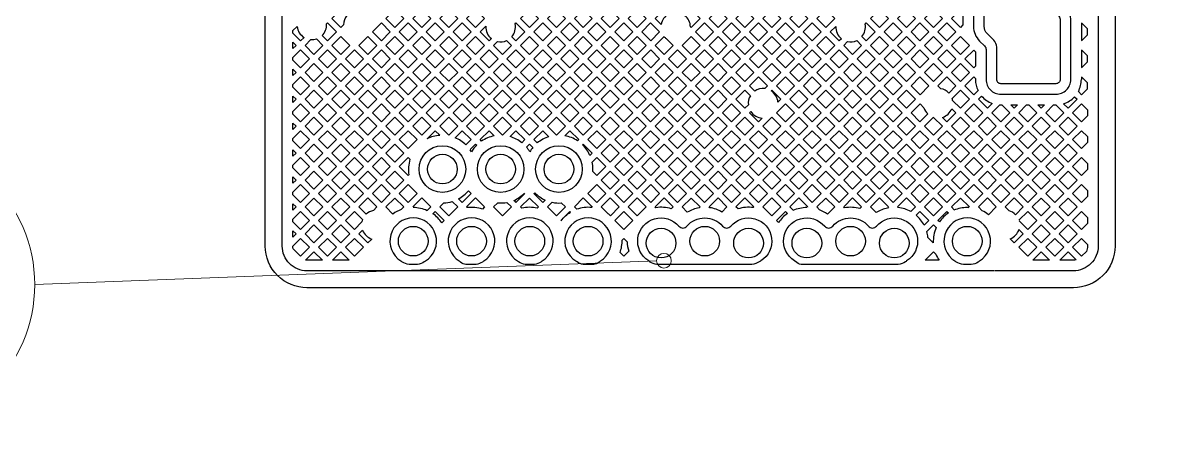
# Model space of a CAD drawing. Extents: x 1596 to 1844, y -134 to 41.
# Drawn here: x 1627.3 to 1640.91, y -86.15 to -81.24 of the extents above; entities that cross this region are included whole.
import ezdxf

# ---------------------------------------------------------------- set-up
doc = ezdxf.new("R2010")
doc.units = 0
doc.layers.add('gbr-dxf_layer0', color=7, linetype='Continuous')
doc.layers.add('gbr-outline-dxf_layer1', color=2, linetype='Continuous')
doc.layers.add('備註', color=1, linetype='Continuous', lineweight=5)

msp = doc.modelspace()

# ---------------------------------------------------------------- linework, layer by layer
at = {"layer": 'gbr-dxf_layer0'}
for p, q in [((1632.793, -81.352), (1632.862, -81.283)), ((1636.996, -81.352), (1637.062, -81.285)), ((1640.01, -81.247), (1640.01, -81.456)), ((1630.545, -81.552), (1630.545, -81.475)), ((1640.01, -81.571), (1640.01, -81.78)), ((1630.545, -81.875), (1630.545, -81.798)), ((1640.01, -81.894), (1640.01, -81.922)), ((1630.545, -82.199), (1630.545, -82.122)), ((1639.165, -82.227), (1639.245, -82.227)), ((1639.488, -82.227), (1639.569, -82.227)), ((1630.545, -82.522), (1630.545, -82.445)), ((1638.234, -82.376), (1638.127, -82.483)), ((1630.545, -82.845), (1630.545, -82.768)), ((1630.545, -83.169), (1630.545, -83.091)), ((1630.545, -83.492), (1630.545, -83.415)), ((1630.545, -83.815), (1630.545, -83.738)), ((1630.9, -84.093), (1630.699, -84.092)), ((1631.223, -84.093), (1631.022, -84.093)), ((1638.961, -84.22), (1631.689, -84.22)), ((1638.303, -84.093), (1638.134, -84.093)), ((1639.629, -84.093), (1639.428, -84.093))]:
    msp.add_line(p, q, dxfattribs=at)
at = {"layer": 'gbr-dxf_layer0', "linetype": 'Continuous'}
for points in [[(1638.716, -79.024), (1638.716, -81.284, 0.198126), (1638.789, -81.461), (1638.848, -81.519, -0.100298), (1638.862, -81.54, -0.097416), (1638.866, -81.564), (1638.866, -81.922, 0.414224), (1639.044, -82.1), (1639.705, -82.1, 0.414224), (1639.883, -81.922), (1639.883, -81.22, 0.198202), (1639.81, -81.044), (1639.751, -80.985, -0.199993), (1639.733, -80.94), (1639.733, -66.981, 0.197847), (1639.66, -66.806)], [(1639.605, -66.982), (1639.605, -80.969, 0.198199), (1639.641, -81.055), (1639.72, -81.134, -0.198541), (1639.756, -81.221), (1639.756, -81.922, -0.414246), (1639.705, -81.973), (1639.044, -81.973, -0.414246), (1638.994, -81.922), (1638.994, -81.536, 0.198567), (1638.958, -81.449), (1638.879, -81.371, -0.19819), (1638.843, -81.284), (1638.843, -79.024, 0.19893), (1638.334, -77.795), (1638.238, -77.699, -0.198839), (1637.884, -76.844), (1637.884, -68.506, 0.172537)], [(1631.685, -84.22), (1630.715, -84.22, -0.414221), (1630.418, -83.923), (1630.418, -78.573)], [(1640.212, -78.583), (1640.212, -83.923, -0.41422), (1639.915, -84.22), (1638.966, -84.22)], [(1630.597, -81.285, 0.231578), (1630.68, -81.417), (1630.638, -81.46), (1630.545, -81.367)], [(1632.862, -81.283, 0.243096), (1632.928, -81.432), (1632.901, -81.459), (1632.793, -81.352)], [(1637.062, -81.285, 0.242064), (1637.13, -81.433), (1637.104, -81.46), (1636.996, -81.352)], [(1636.026, -82.322), (1636.042, -82.306, 0.233901), (1636.178, -82.385)], [(1632.673, -82.765), (1632.739, -82.699), (1632.752, -82.711, 0.062203), (1632.69, -82.791)], [(1632.963, -82.599, 0.102493), (1632.81, -82.663), (1632.793, -82.645)], [(1633.35, -82.735), (1633.386, -82.699), (1633.426, -82.739, 0.038949), (1633.39, -82.791)], [(1633.62, -82.61, 0.098694), (1633.48, -82.685), (1633.44, -82.645)], [(1631.989, -83.457), (1631.99, -83.457, -0.107738), (1632.159, -83.494), (1632.2, -83.453), (1632.093, -83.345), (1631.985, -83.453)], [(1633.766, -83.618, -0.094742), (1633.88, -83.516), (1633.871, -83.507), (1633.763, -83.615)], [(1636.511, -83.453), (1636.55, -83.492, -0.104786), (1636.715, -83.457)], [(1638.451, -83.453), (1638.485, -83.488, -0.097904), (1638.64, -83.457, -0.01321), (1638.661, -83.458)], [(1638.155, -83.749), (1638.235, -83.669), (1638.267, -83.701, 0.115141), (1638.233, -83.883)], [(1638.233, -83.883), (1638.169, -83.818, 0.043726), (1638.155, -83.749)], [(1638.134, -84.093), (1638.235, -83.992), (1638.265, -84.022, 0.049545), (1638.303, -84.093)], [(1639.949, -84.089, -0.050136), (1639.915, -84.093), (1639.751, -84.093)], [(1632.137, -84.102, 0.072864), (1632.123, -84.114, -0.111869), (1632.042, -84.144), (1631.942, -84.144, -0.079204), (1631.855, -84.113, 0.067978), (1631.842, -84.102)], [(1632.837, -84.102, 0.081538), (1632.822, -84.116, -0.080575), (1632.744, -84.144), (1632.621, -84.144, -0.129602), (1632.559, -84.117, 0.088669), (1632.542, -84.102)], [(1633.538, -84.102, 0.078598), (1633.523, -84.115, -0.116278), (1633.445, -84.144), (1633.334, -84.144, -0.116459), (1633.256, -84.113, 0.068235), (1633.242, -84.102)], [(1634.238, -84.102, 0.086571), (1634.221, -84.117, -0.131301), (1634.158, -84.144), (1634.031, -84.144, -0.095151), (1633.957, -84.114, 0.074211), (1633.942, -84.102)], [(1638.788, -84.102, 0.083041), (1638.772, -84.116, -0.154665), (1638.688, -84.144), (1638.597, -84.144, -0.089883), (1638.504, -84.111, 0.056158), (1638.492, -84.102)]]:
    msp.add_lwpolyline(points, format="xyb", dxfattribs=at)
for points in [[(1631.015, -81.19), (1631.123, -81.082), (1631.194, -81.154, 0.171847), (1631.155, -81.266), (1631.123, -81.298)], [(1634.894, -81.19), (1635.002, -81.082), (1635.056, -81.136, 0.228204), (1634.965, -81.261)], [(1635.252, -81.156), (1635.325, -81.082), (1635.433, -81.19), (1635.325, -81.298), (1635.318, -81.29, 0.220752)], [(1630.896, -81.395, 0.222787), (1630.951, -81.254), (1630.961, -81.244), (1631.069, -81.352), (1630.961, -81.46)], [(1633.174, -81.41, 0.237476), (1633.213, -81.255), (1633.224, -81.244), (1633.332, -81.352), (1633.224, -81.459)], [(1637.376, -81.408, 0.231319), (1637.414, -81.257), (1637.427, -81.244), (1637.534, -81.352), (1637.427, -81.459)], [(1630.692, -81.513), (1630.762, -81.443, 0.095509), (1630.829, -81.435), (1630.907, -81.513), (1630.799, -81.621)], [(1632.955, -81.513), (1633.001, -81.467, 0.161343), (1633.112, -81.456), (1633.17, -81.513), (1633.062, -81.621)], [(1634.894, -81.513), (1635.002, -81.406, 0.049743), (1635.027, -81.431), (1635.11, -81.513), (1635.002, -81.621)], [(1637.157, -81.513), (1637.204, -81.467, 0.160712), (1637.314, -81.455), (1637.373, -81.513), (1637.265, -81.621)], [(1636.026, -81.998), (1636.134, -81.891), (1636.242, -81.998), (1636.209, -82.031, 0.179823), (1636.089, -82.061)], [(1638.289, -81.999), (1638.397, -81.891), (1638.504, -81.998), (1638.418, -82.085, 0.155341), (1638.323, -82.033)], [(1638.612, -81.998), (1638.72, -81.891), (1638.739, -81.91), (1638.739, -81.922, 0.113773), (1638.77, -82.056), (1638.72, -82.106)], [(1635.864, -82.16), (1635.972, -82.052), (1636.037, -82.117, 0.161722), (1636.013, -82.227), (1635.972, -82.268)], [(1638.459, -82.152), (1638.558, -82.052), (1638.666, -82.16), (1638.558, -82.268), (1638.465, -82.174, 0.032885)], [(1638.774, -82.16), (1638.813, -82.121, 0.129117), (1638.94, -82.209), (1638.882, -82.268)], [(1639.797, -82.213, 0.130036), (1639.929, -82.13), (1639.959, -82.16), (1639.852, -82.268)], [(1637.966, -82.322), (1638.074, -82.214), (1638.12, -82.261, 0.126236), (1638.167, -82.336), (1638.073, -82.429)], [(1638.344, -82.377, 0.225067), (1638.455, -82.273), (1638.504, -82.322), (1638.397, -82.429)], [(1638.935, -82.322), (1639.03, -82.227, 0.011946), (1639.044, -82.227), (1639.057, -82.227), (1639.151, -82.322), (1639.043, -82.429)], [(1632.493, -82.622), (1632.577, -82.537), (1632.685, -82.645), (1632.623, -82.707, 0.096606)], [(1633.153, -82.608), (1633.224, -82.537), (1633.332, -82.645), (1633.295, -82.682, 0.099172)], [(1633.81, -82.598), (1633.871, -82.537), (1633.978, -82.645), (1633.964, -82.659, 0.103074)], [(1634.024, -82.707), (1634.032, -82.699), (1634.14, -82.807), (1634.112, -82.835, 0.096069)], [(1631.823, -82.968), (1631.931, -82.86), (1631.951, -82.88, 0.117279), (1631.939, -83.068), (1631.931, -83.076)], [(1634.138, -82.916), (1634.194, -82.86), (1634.302, -82.968), (1634.194, -83.076), (1634.146, -83.028, 0.018009), (1634.147, -82.999, 0.051091)], [(1632.534, -83.356, 0.09494), (1632.653, -83.259), (1632.685, -83.291), (1632.578, -83.399)], [(1631.338, -83.453), (1631.446, -83.345), (1631.554, -83.453), (1631.512, -83.495, 0.139846), (1631.425, -83.541)], [(1631.662, -83.453), (1631.769, -83.346), (1631.877, -83.453), (1631.847, -83.483, 0.070714), (1631.746, -83.538)], [(1632.308, -83.453), (1632.356, -83.405, 0.064104), (1632.458, -83.388), (1632.524, -83.453), (1632.416, -83.561)], [(1632.631, -83.453), (1632.739, -83.345), (1632.847, -83.453), (1632.821, -83.479, 0.113959), (1632.639, -83.461)], [(1632.955, -83.453), (1633.004, -83.404, 0.069022), (1633.116, -83.398), (1633.17, -83.453), (1633.062, -83.561)], [(1633.278, -83.453), (1633.386, -83.346), (1633.493, -83.453), (1633.479, -83.467, 0.115674), (1633.294, -83.469)], [(1633.44, -83.292), (1633.449, -83.283, 0.096072), (1633.576, -83.371), (1633.547, -83.399)], [(1633.601, -83.453), (1633.657, -83.397, 0.068631), (1633.768, -83.405), (1633.817, -83.453), (1633.709, -83.561)], [(1633.925, -83.453), (1634.032, -83.345), (1634.14, -83.453), (1634.134, -83.46, 0.113387), (1633.953, -83.481)], [(1634.248, -83.453), (1634.356, -83.345), (1634.463, -83.453), (1634.358, -83.558, 0.021594), (1634.331, -83.536)], [(1634.894, -83.453), (1635.002, -83.345), (1635.11, -83.453), (1635.087, -83.476, 0.114687), (1634.903, -83.462)], [(1635.218, -83.453), (1635.325, -83.346), (1635.433, -83.453), (1635.423, -83.463, 0.094628), (1635.28, -83.516)], [(1635.541, -83.453), (1635.649, -83.345), (1635.756, -83.453), (1635.696, -83.514, 0.096445), (1635.55, -83.462)], [(1635.864, -83.453), (1635.972, -83.345), (1636.08, -83.453), (1636.072, -83.461, 0.114393), (1635.889, -83.477)], [(1636.834, -83.453), (1636.942, -83.346), (1637.05, -83.453), (1636.962, -83.541, 0.066484), (1636.868, -83.487)], [(1637.157, -83.453), (1637.265, -83.345), (1637.373, -83.453), (1637.353, -83.473, 0.115208), (1637.168, -83.464)], [(1637.481, -83.453), (1637.588, -83.345), (1637.696, -83.453), (1637.684, -83.466, 0.090939), (1637.548, -83.52)], [(1637.804, -83.453), (1637.912, -83.345), (1638.02, -83.453), (1637.963, -83.509, 0.099437), (1637.811, -83.46)], [(1638.774, -83.453), (1638.882, -83.345), (1638.989, -83.453), (1638.895, -83.547, 0.055189), (1638.82, -83.499)], [(1639.097, -83.453), (1639.205, -83.345), (1639.313, -83.453), (1639.22, -83.546, 0.12954), (1639.143, -83.499)], [(1631.177, -83.615), (1631.284, -83.507), (1631.382, -83.605, 0.040034), (1631.374, -83.633), (1631.284, -83.723)], [(1632.227, -83.534), (1632.254, -83.507), (1632.362, -83.615), (1632.332, -83.644, 0.094526)], [(1634.411, -83.614), (1634.517, -83.507), (1634.625, -83.615), (1634.517, -83.723), (1634.418, -83.623, 0.007521)], [(1636.349, -83.615), (1636.457, -83.507), (1636.481, -83.531, 0.094503), (1636.375, -83.641)], [(1638.027, -83.553), (1638.073, -83.507), (1638.181, -83.615), (1638.124, -83.672, 0.095133)], [(1638.289, -83.615), (1638.397, -83.507), (1638.415, -83.525, 0.094389), (1638.306, -83.632)], [(1635.179, -83.684, 0.466077), (1635.276, -83.683, -0.464173), (1635.704, -83.684, 0.465975), (1635.801, -83.684, -1.168905), (1636.163, -84.102, 0.053661), (1636.152, -84.11, -0.087312), (1636.053, -84.144), (1634.916, -84.144, -0.091214), (1634.828, -84.111, 0.055773), (1634.817, -84.102, -1.17054)], [(1636.929, -83.684, 0.466077), (1637.026, -83.683, -0.464173), (1637.454, -83.684, 0.465975), (1637.551, -83.684, -1.169441), (1637.913, -84.102, 0.066216), (1637.9, -84.113, -0.10506), (1637.812, -84.144), (1636.646, -84.144, -0.138561), (1636.578, -84.11, 0.058082), (1636.573, -84.106, 0.028881), (1636.567, -84.102, -1.17054)], [(1631.338, -83.777), (1631.382, -83.733, 0.225101), (1631.492, -83.838), (1631.446, -83.884)], [(1639.156, -83.835, 0.225305), (1639.261, -83.725), (1639.313, -83.777), (1639.205, -83.884)], [(1630.545, -83.923), (1630.638, -83.83), (1630.746, -83.938), (1630.638, -84.046), (1630.549, -83.957, -0.050306)], [(1634.473, -84.002, 0.094469), (1634.497, -83.851), (1634.517, -83.83), (1634.558, -83.871, 0.071898), (1634.577, -83.986), (1634.517, -84.046)], [(1639.905, -83.938), (1640.013, -83.83), (1640.085, -83.902), (1640.085, -83.923, -0.096729), (1640.072, -83.987), (1640.013, -84.046)]]:
    msp.add_lwpolyline(points, format="xyb", close=True, dxfattribs=at)
for points in [[(1631.662, -81.19), (1631.769, -81.082), (1631.877, -81.19), (1631.769, -81.298)], [(1631.985, -81.19), (1632.093, -81.082), (1632.2, -81.19), (1632.093, -81.298)], [(1632.308, -81.19), (1632.416, -81.082), (1632.524, -81.19), (1632.416, -81.298)], [(1632.631, -81.19), (1632.739, -81.082), (1632.847, -81.19), (1632.739, -81.298)], [(1633.278, -81.19), (1633.386, -81.082), (1633.493, -81.19), (1633.386, -81.298)], [(1633.601, -81.19), (1633.709, -81.082), (1633.817, -81.19), (1633.709, -81.298)], [(1633.925, -81.19), (1634.032, -81.082), (1634.14, -81.19), (1634.032, -81.298)], [(1634.248, -81.19), (1634.356, -81.082), (1634.463, -81.19), (1634.356, -81.298)], [(1634.571, -81.19), (1634.679, -81.082), (1634.787, -81.19), (1634.679, -81.298)], [(1635.541, -81.19), (1635.649, -81.082), (1635.757, -81.19), (1635.649, -81.298)], [(1635.864, -81.19), (1635.972, -81.082), (1636.08, -81.19), (1635.972, -81.298)], [(1636.187, -81.19), (1636.295, -81.082), (1636.403, -81.19), (1636.295, -81.298)], [(1636.511, -81.19), (1636.619, -81.082), (1636.726, -81.19), (1636.619, -81.298)], [(1636.834, -81.19), (1636.942, -81.082), (1637.05, -81.19), (1636.942, -81.298)], [(1637.481, -81.19), (1637.588, -81.082), (1637.696, -81.19), (1637.588, -81.298)], [(1637.804, -81.19), (1637.912, -81.082), (1638.02, -81.19), (1637.912, -81.298)], [(1638.127, -81.19), (1638.235, -81.082), (1638.343, -81.19), (1638.235, -81.298)], [(1638.451, -81.19), (1638.558, -81.082), (1638.589, -81.113), (1638.589, -81.267), (1638.558, -81.298)], [(1631.5, -81.352), (1631.608, -81.244), (1631.715, -81.352), (1631.608, -81.46)], [(1631.823, -81.352), (1631.931, -81.244), (1632.039, -81.352), (1631.931, -81.459)], [(1632.146, -81.352), (1632.254, -81.244), (1632.362, -81.352), (1632.254, -81.46)], [(1632.47, -81.352), (1632.578, -81.244), (1632.685, -81.352), (1632.578, -81.46)], [(1633.44, -81.352), (1633.547, -81.244), (1633.655, -81.352), (1633.547, -81.46)], [(1633.763, -81.352), (1633.871, -81.244), (1633.978, -81.352), (1633.871, -81.46)], [(1634.086, -81.352), (1634.194, -81.244), (1634.302, -81.352), (1634.194, -81.46)], [(1634.409, -81.352), (1634.517, -81.244), (1634.625, -81.352), (1634.517, -81.459)], [(1634.733, -81.352), (1634.84, -81.244), (1634.948, -81.352), (1634.841, -81.459)], [(1635.379, -81.352), (1635.487, -81.244), (1635.595, -81.352), (1635.487, -81.46)], [(1635.703, -81.352), (1635.81, -81.244), (1635.918, -81.352), (1635.81, -81.459)], [(1636.026, -81.352), (1636.134, -81.244), (1636.241, -81.352), (1636.134, -81.459)], [(1636.349, -81.352), (1636.457, -81.244), (1636.565, -81.352), (1636.457, -81.46)], [(1636.672, -81.352), (1636.78, -81.244), (1636.888, -81.352), (1636.78, -81.46)], [(1637.642, -81.352), (1637.75, -81.244), (1637.858, -81.352), (1637.75, -81.46)], [(1637.966, -81.352), (1638.073, -81.244), (1638.181, -81.352), (1638.073, -81.46)], [(1638.289, -81.352), (1638.397, -81.244), (1638.505, -81.352), (1638.397, -81.46)], [(1631.015, -81.513), (1631.123, -81.406), (1631.23, -81.513), (1631.123, -81.621)], [(1631.338, -81.513), (1631.446, -81.406), (1631.554, -81.513), (1631.446, -81.621)], [(1631.661, -81.513), (1631.769, -81.406), (1631.877, -81.513), (1631.769, -81.621)], [(1631.985, -81.513), (1632.093, -81.406), (1632.2, -81.513), (1632.093, -81.621)], [(1632.308, -81.513), (1632.416, -81.406), (1632.524, -81.513), (1632.416, -81.621)], [(1632.631, -81.513), (1632.739, -81.406), (1632.847, -81.513), (1632.739, -81.621)], [(1633.278, -81.513), (1633.386, -81.406), (1633.493, -81.513), (1633.386, -81.621)], [(1633.601, -81.513), (1633.709, -81.406), (1633.817, -81.513), (1633.709, -81.621)], [(1633.925, -81.513), (1634.032, -81.406), (1634.14, -81.513), (1634.032, -81.621)], [(1634.248, -81.513), (1634.356, -81.406), (1634.463, -81.513), (1634.356, -81.621)], [(1634.571, -81.513), (1634.679, -81.406), (1634.787, -81.513), (1634.679, -81.621)], [(1635.218, -81.513), (1635.325, -81.406), (1635.433, -81.513), (1635.325, -81.621)], [(1635.541, -81.513), (1635.649, -81.406), (1635.756, -81.513), (1635.649, -81.621)], [(1635.864, -81.513), (1635.972, -81.406), (1636.08, -81.513), (1635.972, -81.621)], [(1636.188, -81.513), (1636.295, -81.406), (1636.403, -81.513), (1636.295, -81.621)], [(1636.511, -81.513), (1636.619, -81.406), (1636.726, -81.513), (1636.619, -81.621)], [(1636.834, -81.513), (1636.942, -81.406), (1637.05, -81.513), (1636.942, -81.621)], [(1637.481, -81.513), (1637.588, -81.406), (1637.696, -81.513), (1637.588, -81.621)], [(1637.804, -81.513), (1637.912, -81.406), (1638.02, -81.513), (1637.912, -81.621)], [(1638.127, -81.513), (1638.235, -81.406), (1638.343, -81.513), (1638.235, -81.621)], [(1638.451, -81.513), (1638.558, -81.406), (1638.666, -81.513), (1638.558, -81.621)], [(1630.545, -81.691), (1630.545, -81.66), (1630.638, -81.567), (1630.746, -81.675), (1630.638, -81.783)], [(1630.853, -81.675), (1630.961, -81.567), (1631.069, -81.675), (1630.961, -81.783)], [(1631.177, -81.675), (1631.284, -81.567), (1631.392, -81.675), (1631.284, -81.783)], [(1631.5, -81.675), (1631.608, -81.567), (1631.715, -81.675), (1631.608, -81.783)], [(1631.823, -81.675), (1631.931, -81.567), (1632.039, -81.675), (1631.931, -81.783)], [(1632.147, -81.675), (1632.254, -81.567), (1632.362, -81.675), (1632.254, -81.783)], [(1632.47, -81.675), (1632.578, -81.567), (1632.685, -81.675), (1632.577, -81.783)], [(1632.793, -81.675), (1632.901, -81.567), (1633.009, -81.675), (1632.901, -81.783)], [(1633.116, -81.675), (1633.224, -81.567), (1633.332, -81.675), (1633.224, -81.783)], [(1633.44, -81.675), (1633.547, -81.567), (1633.655, -81.675), (1633.547, -81.783)], [(1633.763, -81.675), (1633.871, -81.567), (1633.978, -81.675), (1633.871, -81.783)], [(1634.086, -81.675), (1634.194, -81.567), (1634.302, -81.675), (1634.194, -81.783)], [(1634.409, -81.675), (1634.517, -81.567), (1634.625, -81.675), (1634.517, -81.783)], [(1634.733, -81.675), (1634.841, -81.567), (1634.948, -81.675), (1634.841, -81.783)], [(1635.056, -81.675), (1635.164, -81.567), (1635.272, -81.675), (1635.164, -81.783)], [(1635.379, -81.675), (1635.487, -81.567), (1635.595, -81.675), (1635.487, -81.783)], [(1635.703, -81.675), (1635.81, -81.567), (1635.918, -81.675), (1635.81, -81.783)], [(1636.026, -81.675), (1636.134, -81.567), (1636.242, -81.675), (1636.134, -81.783)], [(1636.349, -81.675), (1636.457, -81.567), (1636.565, -81.675), (1636.457, -81.783)], [(1636.672, -81.675), (1636.78, -81.567), (1636.888, -81.675), (1636.78, -81.783)], [(1636.996, -81.675), (1637.104, -81.567), (1637.211, -81.675), (1637.103, -81.783)], [(1637.319, -81.675), (1637.427, -81.567), (1637.535, -81.675), (1637.427, -81.783)], [(1637.642, -81.675), (1637.75, -81.567), (1637.858, -81.675), (1637.75, -81.783)], [(1637.966, -81.675), (1638.073, -81.567), (1638.181, -81.675), (1638.073, -81.783)], [(1638.289, -81.675), (1638.397, -81.567), (1638.505, -81.675), (1638.397, -81.783)], [(1638.612, -81.675), (1638.718, -81.569), (1638.739, -81.591), (1638.739, -81.763), (1638.72, -81.783)], [(1630.692, -81.837), (1630.799, -81.729), (1630.907, -81.837), (1630.799, -81.945)], [(1631.015, -81.837), (1631.123, -81.729), (1631.23, -81.837), (1631.123, -81.945)], [(1631.338, -81.837), (1631.446, -81.729), (1631.554, -81.837), (1631.446, -81.945)], [(1631.662, -81.837), (1631.769, -81.729), (1631.877, -81.837), (1631.769, -81.945)], [(1631.985, -81.837), (1632.093, -81.729), (1632.2, -81.837), (1632.093, -81.945)], [(1632.308, -81.837), (1632.416, -81.729), (1632.524, -81.837), (1632.416, -81.944)], [(1632.631, -81.837), (1632.739, -81.729), (1632.847, -81.837), (1632.739, -81.945)], [(1632.955, -81.837), (1633.062, -81.729), (1633.17, -81.837), (1633.062, -81.945)], [(1633.278, -81.837), (1633.386, -81.729), (1633.494, -81.837), (1633.386, -81.945)], [(1633.601, -81.837), (1633.709, -81.729), (1633.817, -81.837), (1633.709, -81.944)], [(1633.924, -81.837), (1634.032, -81.729), (1634.14, -81.837), (1634.032, -81.945)], [(1634.248, -81.837), (1634.356, -81.729), (1634.463, -81.837), (1634.356, -81.945)], [(1634.571, -81.837), (1634.679, -81.729), (1634.787, -81.837), (1634.679, -81.945)], [(1634.894, -81.837), (1635.002, -81.729), (1635.11, -81.837), (1635.002, -81.945)], [(1635.218, -81.837), (1635.325, -81.729), (1635.433, -81.837), (1635.325, -81.944)], [(1635.541, -81.837), (1635.649, -81.729), (1635.756, -81.837), (1635.649, -81.945)], [(1635.864, -81.837), (1635.972, -81.729), (1636.08, -81.837), (1635.972, -81.945)], [(1636.188, -81.837), (1636.295, -81.729), (1636.403, -81.837), (1636.295, -81.945)], [(1636.511, -81.837), (1636.619, -81.729), (1636.726, -81.837), (1636.619, -81.945)], [(1636.834, -81.837), (1636.942, -81.729), (1637.05, -81.837), (1636.942, -81.945)], [(1637.157, -81.837), (1637.265, -81.729), (1637.373, -81.837), (1637.265, -81.945)], [(1637.481, -81.837), (1637.588, -81.729), (1637.696, -81.837), (1637.588, -81.945)], [(1637.804, -81.837), (1637.912, -81.729), (1638.02, -81.837), (1637.912, -81.945)], [(1638.127, -81.837), (1638.235, -81.729), (1638.343, -81.837), (1638.235, -81.945)], [(1638.451, -81.837), (1638.558, -81.729), (1638.666, -81.837), (1638.558, -81.945)], [(1630.545, -82.014), (1630.545, -81.983), (1630.638, -81.891), (1630.745, -81.998), (1630.638, -82.106)], [(1630.853, -81.998), (1630.961, -81.891), (1631.069, -81.998), (1630.961, -82.106)], [(1631.177, -81.998), (1631.284, -81.891), (1631.392, -81.998), (1631.284, -82.106)], [(1631.5, -81.998), (1631.608, -81.891), (1631.715, -81.998), (1631.608, -82.106)], [(1631.823, -81.998), (1631.931, -81.891), (1632.039, -81.999), (1631.931, -82.106)], [(1632.146, -81.999), (1632.254, -81.891), (1632.362, -81.998), (1632.254, -82.106)], [(1632.47, -81.998), (1632.577, -81.891), (1632.685, -81.998), (1632.578, -82.106)], [(1632.793, -81.998), (1632.901, -81.891), (1633.009, -81.998), (1632.901, -82.106)], [(1633.116, -81.998), (1633.224, -81.891), (1633.332, -81.998), (1633.224, -82.106)], [(1633.44, -81.998), (1633.547, -81.891), (1633.655, -81.998), (1633.547, -82.106)], [(1633.763, -81.998), (1633.871, -81.891), (1633.978, -81.998), (1633.871, -82.106)], [(1634.086, -81.998), (1634.194, -81.891), (1634.302, -81.998), (1634.194, -82.106)], [(1634.409, -81.998), (1634.517, -81.891), (1634.625, -81.998), (1634.517, -82.106)], [(1634.733, -81.998), (1634.841, -81.891), (1634.948, -81.998), (1634.841, -82.106)], [(1635.056, -81.998), (1635.164, -81.891), (1635.272, -81.998), (1635.164, -82.106)], [(1635.379, -81.998), (1635.487, -81.891), (1635.595, -81.998), (1635.487, -82.106)], [(1635.703, -81.998), (1635.81, -81.891), (1635.918, -81.998), (1635.81, -82.106)], [(1636.349, -81.998), (1636.457, -81.891), (1636.565, -81.998), (1636.457, -82.106)], [(1636.673, -81.998), (1636.78, -81.891), (1636.888, -81.998), (1636.78, -82.106)], [(1636.996, -81.998), (1637.103, -81.891), (1637.211, -81.998), (1637.103, -82.106)], [(1637.319, -81.998), (1637.427, -81.891), (1637.535, -81.998), (1637.427, -82.106)], [(1637.642, -81.998), (1637.75, -81.891), (1637.858, -81.998), (1637.75, -82.106)], [(1637.966, -81.998), (1638.073, -81.891), (1638.181, -81.999), (1638.074, -82.106)], [(1630.692, -82.16), (1630.799, -82.052), (1630.907, -82.16), (1630.799, -82.268)], [(1631.015, -82.16), (1631.123, -82.052), (1631.23, -82.16), (1631.123, -82.268)], [(1631.338, -82.16), (1631.446, -82.052), (1631.554, -82.16), (1631.446, -82.268)], [(1631.662, -82.16), (1631.769, -82.052), (1631.877, -82.16), (1631.769, -82.268)], [(1631.985, -82.16), (1632.093, -82.052), (1632.2, -82.16), (1632.093, -82.268)], [(1632.308, -82.16), (1632.416, -82.052), (1632.524, -82.16), (1632.416, -82.268)], [(1632.631, -82.16), (1632.739, -82.052), (1632.847, -82.16), (1632.739, -82.268)], [(1632.955, -82.16), (1633.062, -82.052), (1633.17, -82.16), (1633.062, -82.268)], [(1633.278, -82.16), (1633.386, -82.052), (1633.493, -82.16), (1633.386, -82.268)], [(1633.601, -82.16), (1633.709, -82.052), (1633.817, -82.16), (1633.709, -82.268)], [(1633.925, -82.16), (1634.032, -82.052), (1634.14, -82.16), (1634.032, -82.268)], [(1634.248, -82.16), (1634.356, -82.052), (1634.463, -82.16), (1634.356, -82.268)], [(1634.571, -82.16), (1634.679, -82.052), (1634.787, -82.16), (1634.679, -82.268)], [(1634.894, -82.16), (1635.002, -82.052), (1635.11, -82.16), (1635.002, -82.268)], [(1635.218, -82.16), (1635.325, -82.052), (1635.433, -82.16), (1635.325, -82.268)], [(1635.541, -82.16), (1635.649, -82.052), (1635.756, -82.16), (1635.649, -82.268)], [(1636.511, -82.16), (1636.619, -82.052), (1636.726, -82.16), (1636.619, -82.268)], [(1636.834, -82.16), (1636.942, -82.052), (1637.05, -82.16), (1636.942, -82.268)], [(1637.157, -82.16), (1637.265, -82.052), (1637.373, -82.16), (1637.265, -82.268)], [(1637.481, -82.16), (1637.588, -82.052), (1637.696, -82.16), (1637.588, -82.268)], [(1637.804, -82.16), (1637.912, -82.052), (1638.02, -82.16), (1637.912, -82.268)], [(1630.545, -82.337), (1630.545, -82.306), (1630.638, -82.214), (1630.745, -82.322), (1630.638, -82.429)], [(1630.853, -82.322), (1630.961, -82.214), (1631.069, -82.322), (1630.961, -82.43)], [(1631.177, -82.322), (1631.284, -82.214), (1631.392, -82.322), (1631.284, -82.43)], [(1631.5, -82.322), (1631.608, -82.214), (1631.715, -82.322), (1631.608, -82.43)], [(1631.823, -82.322), (1631.931, -82.214), (1632.039, -82.322), (1631.931, -82.429)], [(1632.146, -82.322), (1632.254, -82.214), (1632.362, -82.322), (1632.254, -82.429)], [(1632.47, -82.322), (1632.578, -82.214), (1632.685, -82.322), (1632.577, -82.43)], [(1632.793, -82.322), (1632.901, -82.214), (1633.009, -82.322), (1632.901, -82.429)], [(1633.116, -82.322), (1633.224, -82.214), (1633.332, -82.322), (1633.224, -82.429)], [(1633.44, -82.322), (1633.547, -82.214), (1633.655, -82.322), (1633.547, -82.429)], [(1633.763, -82.322), (1633.871, -82.214), (1633.978, -82.322), (1633.871, -82.429)], [(1634.086, -82.322), (1634.194, -82.214), (1634.302, -82.322), (1634.194, -82.429)], [(1634.409, -82.322), (1634.517, -82.214), (1634.625, -82.322), (1634.517, -82.43)], [(1634.733, -82.322), (1634.841, -82.214), (1634.948, -82.322), (1634.84, -82.429)], [(1635.056, -82.322), (1635.164, -82.214), (1635.272, -82.322), (1635.164, -82.429)], [(1635.379, -82.322), (1635.487, -82.214), (1635.595, -82.322), (1635.487, -82.429)], [(1635.703, -82.322), (1635.81, -82.214), (1635.918, -82.322), (1635.81, -82.429)], [(1636.349, -82.322), (1636.457, -82.214), (1636.565, -82.322), (1636.457, -82.429)], [(1636.672, -82.322), (1636.78, -82.214), (1636.888, -82.322), (1636.78, -82.429)], [(1636.996, -82.322), (1637.103, -82.214), (1637.211, -82.322), (1637.104, -82.429)], [(1637.319, -82.322), (1637.427, -82.214), (1637.535, -82.322), (1637.427, -82.43)], [(1637.642, -82.322), (1637.75, -82.214), (1637.858, -82.322), (1637.75, -82.43)], [(1638.612, -82.322), (1638.72, -82.214), (1638.828, -82.322), (1638.72, -82.43)], [(1639.259, -82.322), (1639.353, -82.227), (1639.38, -82.227), (1639.474, -82.322), (1639.367, -82.43)], [(1639.582, -82.322), (1639.676, -82.227), (1639.704, -82.227), (1639.798, -82.322), (1639.69, -82.429)], [(1639.905, -82.322), (1640.013, -82.214), (1640.085, -82.285), (1640.085, -82.358), (1640.013, -82.429)], [(1630.692, -82.483), (1630.799, -82.376), (1630.907, -82.483), (1630.799, -82.591)], [(1631.015, -82.483), (1631.123, -82.376), (1631.23, -82.483), (1631.123, -82.591)], [(1631.338, -82.483), (1631.446, -82.376), (1631.554, -82.483), (1631.446, -82.591)], [(1631.662, -82.483), (1631.769, -82.376), (1631.877, -82.483), (1631.769, -82.591)], [(1631.985, -82.483), (1632.093, -82.375), (1632.2, -82.483), (1632.093, -82.591)], [(1632.308, -82.483), (1632.416, -82.376), (1632.524, -82.483), (1632.416, -82.591)], [(1632.631, -82.483), (1632.739, -82.375), (1632.847, -82.483), (1632.739, -82.591)], [(1632.955, -82.483), (1633.062, -82.376), (1633.17, -82.483), (1633.062, -82.591)], [(1633.278, -82.483), (1633.386, -82.375), (1633.493, -82.483), (1633.386, -82.591)], [(1633.601, -82.483), (1633.709, -82.375), (1633.817, -82.483), (1633.709, -82.591)], [(1633.925, -82.483), (1634.032, -82.375), (1634.14, -82.483), (1634.032, -82.591)], [(1634.248, -82.483), (1634.356, -82.376), (1634.463, -82.483), (1634.356, -82.591)], [(1634.571, -82.483), (1634.679, -82.376), (1634.787, -82.483), (1634.679, -82.591)], [(1634.894, -82.483), (1635.002, -82.375), (1635.11, -82.483), (1635.002, -82.591)], [(1635.218, -82.483), (1635.325, -82.375), (1635.433, -82.483), (1635.325, -82.591)], [(1635.541, -82.483), (1635.649, -82.375), (1635.757, -82.483), (1635.649, -82.591)], [(1635.864, -82.483), (1635.972, -82.376), (1636.08, -82.483), (1635.972, -82.591)], [(1636.188, -82.483), (1636.295, -82.376), (1636.403, -82.483), (1636.295, -82.591)], [(1636.511, -82.483), (1636.619, -82.375), (1636.726, -82.483), (1636.619, -82.591)], [(1636.834, -82.483), (1636.942, -82.375), (1637.05, -82.483), (1636.942, -82.591)], [(1637.157, -82.483), (1637.265, -82.376), (1637.373, -82.483), (1637.265, -82.591)], [(1637.481, -82.483), (1637.588, -82.376), (1637.696, -82.483), (1637.588, -82.591)], [(1637.804, -82.483), (1637.912, -82.376), (1638.02, -82.483), (1637.912, -82.591)], [(1638.451, -82.483), (1638.558, -82.376), (1638.666, -82.483), (1638.558, -82.591)], [(1638.774, -82.483), (1638.882, -82.376), (1638.989, -82.483), (1638.881, -82.591)], [(1639.097, -82.483), (1639.205, -82.375), (1639.313, -82.483), (1639.205, -82.591)], [(1639.421, -82.483), (1639.528, -82.376), (1639.636, -82.483), (1639.528, -82.591)], [(1639.744, -82.483), (1639.852, -82.375), (1639.959, -82.483), (1639.852, -82.591)], [(1630.545, -82.661), (1630.545, -82.63), (1630.638, -82.537), (1630.746, -82.645), (1630.638, -82.753)], [(1630.853, -82.645), (1630.961, -82.537), (1631.069, -82.645), (1630.961, -82.753)], [(1631.177, -82.645), (1631.284, -82.537), (1631.392, -82.645), (1631.284, -82.753)], [(1631.5, -82.645), (1631.608, -82.537), (1631.715, -82.645), (1631.608, -82.753)], [(1631.823, -82.645), (1631.931, -82.537), (1632.039, -82.645), (1631.931, -82.753)], [(1634.086, -82.645), (1634.194, -82.537), (1634.302, -82.645), (1634.194, -82.753)], [(1634.41, -82.645), (1634.517, -82.537), (1634.625, -82.645), (1634.517, -82.753)], [(1634.733, -82.645), (1634.84, -82.537), (1634.948, -82.645), (1634.84, -82.753)], [(1635.056, -82.645), (1635.164, -82.537), (1635.272, -82.645), (1635.164, -82.753)], [(1635.379, -82.645), (1635.487, -82.537), (1635.595, -82.645), (1635.487, -82.753)], [(1635.703, -82.645), (1635.81, -82.537), (1635.918, -82.645), (1635.81, -82.753)], [(1636.026, -82.645), (1636.134, -82.537), (1636.241, -82.645), (1636.134, -82.753)], [(1636.349, -82.645), (1636.457, -82.537), (1636.565, -82.645), (1636.457, -82.753)], [(1636.672, -82.645), (1636.78, -82.537), (1636.888, -82.645), (1636.78, -82.753)], [(1636.996, -82.645), (1637.104, -82.537), (1637.211, -82.645), (1637.104, -82.753)], [(1637.319, -82.645), (1637.427, -82.537), (1637.535, -82.645), (1637.427, -82.753)], [(1637.642, -82.645), (1637.75, -82.537), (1637.858, -82.645), (1637.75, -82.753)], [(1637.966, -82.645), (1638.073, -82.537), (1638.181, -82.645), (1638.073, -82.753)], [(1638.289, -82.645), (1638.397, -82.537), (1638.505, -82.645), (1638.397, -82.753)], [(1638.612, -82.645), (1638.72, -82.537), (1638.828, -82.645), (1638.72, -82.753)], [(1638.935, -82.645), (1639.043, -82.537), (1639.151, -82.645), (1639.043, -82.753)], [(1639.259, -82.645), (1639.367, -82.537), (1639.474, -82.645), (1639.366, -82.753)], [(1639.582, -82.645), (1639.69, -82.537), (1639.798, -82.645), (1639.69, -82.753)], [(1639.905, -82.645), (1640.013, -82.537), (1640.085, -82.609), (1640.085, -82.681), (1640.013, -82.753)], [(1630.692, -82.807), (1630.799, -82.699), (1630.907, -82.807), (1630.799, -82.915)], [(1631.015, -82.807), (1631.123, -82.699), (1631.23, -82.807), (1631.123, -82.914)], [(1631.338, -82.807), (1631.446, -82.699), (1631.554, -82.807), (1631.446, -82.914)], [(1631.661, -82.807), (1631.769, -82.699), (1631.877, -82.807), (1631.769, -82.914)], [(1634.248, -82.807), (1634.356, -82.699), (1634.463, -82.806), (1634.356, -82.914)], [(1634.571, -82.806), (1634.679, -82.699), (1634.787, -82.807), (1634.679, -82.914)], [(1634.894, -82.807), (1635.002, -82.699), (1635.11, -82.807), (1635.002, -82.914)], [(1635.218, -82.807), (1635.325, -82.699), (1635.433, -82.807), (1635.325, -82.914)], [(1635.541, -82.807), (1635.649, -82.699), (1635.757, -82.807), (1635.649, -82.914)], [(1635.864, -82.807), (1635.972, -82.699), (1636.08, -82.806), (1635.972, -82.914)], [(1636.188, -82.806), (1636.295, -82.699), (1636.403, -82.807), (1636.295, -82.914)], [(1636.511, -82.807), (1636.619, -82.699), (1636.726, -82.807), (1636.619, -82.914)], [(1636.834, -82.807), (1636.942, -82.699), (1637.05, -82.807), (1636.942, -82.914)], [(1637.157, -82.807), (1637.265, -82.699), (1637.373, -82.807), (1637.265, -82.914)], [(1637.481, -82.807), (1637.588, -82.699), (1637.696, -82.807), (1637.588, -82.914)], [(1637.804, -82.807), (1637.912, -82.699), (1638.02, -82.807), (1637.912, -82.914)], [(1638.127, -82.807), (1638.235, -82.699), (1638.343, -82.807), (1638.235, -82.914)], [(1638.451, -82.807), (1638.558, -82.699), (1638.666, -82.806), (1638.558, -82.914)], [(1638.774, -82.806), (1638.881, -82.699), (1638.989, -82.807), (1638.882, -82.914)], [(1639.097, -82.807), (1639.205, -82.699), (1639.313, -82.807), (1639.205, -82.914)], [(1639.42, -82.807), (1639.528, -82.699), (1639.636, -82.807), (1639.528, -82.914)], [(1639.744, -82.807), (1639.852, -82.699), (1639.959, -82.807), (1639.852, -82.914)], [(1630.545, -82.984), (1630.545, -82.953), (1630.638, -82.861), (1630.745, -82.968), (1630.638, -83.076)], [(1630.853, -82.968), (1630.961, -82.86), (1631.069, -82.968), (1630.961, -83.076)], [(1631.177, -82.968), (1631.284, -82.861), (1631.392, -82.968), (1631.284, -83.076)], [(1631.5, -82.968), (1631.608, -82.86), (1631.715, -82.968), (1631.608, -83.076)], [(1634.409, -82.968), (1634.517, -82.86), (1634.625, -82.968), (1634.517, -83.076)], [(1634.733, -82.968), (1634.84, -82.86), (1634.948, -82.968), (1634.841, -83.076)], [(1635.056, -82.968), (1635.164, -82.86), (1635.272, -82.968), (1635.164, -83.076)], [(1635.379, -82.968), (1635.487, -82.86), (1635.595, -82.968), (1635.487, -83.076)], [(1635.703, -82.968), (1635.81, -82.86), (1635.918, -82.968), (1635.81, -83.076)], [(1636.026, -82.968), (1636.134, -82.86), (1636.242, -82.968), (1636.134, -83.076)], [(1636.349, -82.968), (1636.457, -82.86), (1636.565, -82.968), (1636.457, -83.076)], [(1636.672, -82.968), (1636.78, -82.86), (1636.888, -82.968), (1636.78, -83.076)], [(1636.996, -82.968), (1637.104, -82.86), (1637.211, -82.968), (1637.104, -83.076)], [(1637.319, -82.968), (1637.427, -82.86), (1637.535, -82.968), (1637.427, -83.076)], [(1637.642, -82.968), (1637.75, -82.86), (1637.858, -82.968), (1637.75, -83.076)], [(1637.966, -82.968), (1638.073, -82.86), (1638.181, -82.968), (1638.073, -83.076)], [(1638.289, -82.968), (1638.397, -82.86), (1638.504, -82.968), (1638.397, -83.076)], [(1638.612, -82.968), (1638.72, -82.86), (1638.828, -82.968), (1638.72, -83.076)], [(1638.936, -82.968), (1639.043, -82.861), (1639.151, -82.968), (1639.043, -83.076)], [(1639.259, -82.968), (1639.366, -82.86), (1639.474, -82.968), (1639.366, -83.076)], [(1639.582, -82.968), (1639.69, -82.86), (1639.798, -82.968), (1639.69, -83.076)], [(1639.905, -82.968), (1640.013, -82.86), (1640.085, -82.932), (1640.085, -83.005), (1640.013, -83.076)], [(1630.692, -83.13), (1630.799, -83.022), (1630.907, -83.13), (1630.799, -83.238)], [(1631.015, -83.13), (1631.123, -83.022), (1631.23, -83.13), (1631.123, -83.238)], [(1631.338, -83.13), (1631.446, -83.022), (1631.554, -83.13), (1631.446, -83.238)], [(1631.661, -83.13), (1631.769, -83.022), (1631.877, -83.13), (1631.769, -83.238)], [(1634.248, -83.13), (1634.356, -83.022), (1634.463, -83.13), (1634.356, -83.238)], [(1634.571, -83.13), (1634.679, -83.022), (1634.787, -83.13), (1634.679, -83.238)], [(1634.894, -83.13), (1635.002, -83.022), (1635.11, -83.13), (1635.002, -83.238)], [(1635.218, -83.13), (1635.325, -83.022), (1635.433, -83.13), (1635.325, -83.238)], [(1635.541, -83.13), (1635.649, -83.022), (1635.756, -83.13), (1635.649, -83.238)], [(1635.864, -83.13), (1635.972, -83.022), (1636.08, -83.13), (1635.972, -83.238)], [(1636.188, -83.13), (1636.295, -83.022), (1636.403, -83.13), (1636.295, -83.238)], [(1636.511, -83.13), (1636.619, -83.022), (1636.726, -83.13), (1636.619, -83.238)], [(1636.834, -83.13), (1636.942, -83.022), (1637.05, -83.13), (1636.942, -83.238)], [(1637.157, -83.13), (1637.265, -83.022), (1637.373, -83.13), (1637.265, -83.238)], [(1637.481, -83.13), (1637.588, -83.022), (1637.696, -83.13), (1637.588, -83.238)], [(1637.804, -83.13), (1637.912, -83.022), (1638.02, -83.13), (1637.912, -83.238)], [(1638.127, -83.13), (1638.235, -83.022), (1638.343, -83.13), (1638.235, -83.238)], [(1638.45, -83.13), (1638.558, -83.022), (1638.666, -83.13), (1638.558, -83.238)], [(1638.774, -83.13), (1638.882, -83.022), (1638.989, -83.13), (1638.882, -83.238)], [(1639.097, -83.13), (1639.205, -83.022), (1639.313, -83.13), (1639.205, -83.238)], [(1639.42, -83.13), (1639.528, -83.022), (1639.636, -83.13), (1639.528, -83.238)], [(1639.744, -83.13), (1639.852, -83.022), (1639.959, -83.13), (1639.852, -83.238)], [(1630.545, -83.307), (1630.545, -83.276), (1630.638, -83.184), (1630.746, -83.292), (1630.638, -83.399)], [(1630.853, -83.292), (1630.961, -83.184), (1631.069, -83.292), (1630.961, -83.399)], [(1631.176, -83.292), (1631.284, -83.184), (1631.392, -83.291), (1631.284, -83.399)], [(1631.5, -83.291), (1631.608, -83.184), (1631.715, -83.292), (1631.608, -83.399)], [(1631.823, -83.292), (1631.931, -83.184), (1632.039, -83.292), (1631.931, -83.399)], [(1634.086, -83.291), (1634.194, -83.184), (1634.302, -83.291), (1634.194, -83.399)], [(1634.409, -83.291), (1634.517, -83.184), (1634.625, -83.291), (1634.517, -83.399)], [(1634.733, -83.291), (1634.841, -83.184), (1634.948, -83.291), (1634.841, -83.399)], [(1635.056, -83.291), (1635.164, -83.184), (1635.272, -83.292), (1635.164, -83.399)], [(1635.379, -83.292), (1635.487, -83.184), (1635.595, -83.291), (1635.487, -83.399)], [(1635.703, -83.291), (1635.81, -83.184), (1635.918, -83.291), (1635.81, -83.399)], [(1636.026, -83.291), (1636.134, -83.184), (1636.242, -83.291), (1636.134, -83.399)], [(1636.349, -83.291), (1636.457, -83.184), (1636.565, -83.291), (1636.457, -83.399)], [(1636.673, -83.291), (1636.78, -83.184), (1636.888, -83.292), (1636.78, -83.399)], [(1636.996, -83.292), (1637.104, -83.184), (1637.211, -83.291), (1637.103, -83.399)], [(1637.319, -83.291), (1637.427, -83.184), (1637.535, -83.291), (1637.427, -83.399)], [(1637.642, -83.291), (1637.75, -83.184), (1637.858, -83.291), (1637.75, -83.399)], [(1637.966, -83.291), (1638.073, -83.184), (1638.181, -83.291), (1638.073, -83.399)], [(1638.289, -83.291), (1638.397, -83.184), (1638.505, -83.292), (1638.397, -83.399)], [(1638.612, -83.292), (1638.72, -83.184), (1638.828, -83.291), (1638.72, -83.399)], [(1638.935, -83.291), (1639.043, -83.184), (1639.151, -83.291), (1639.043, -83.399)], [(1639.259, -83.291), (1639.366, -83.184), (1639.474, -83.292), (1639.367, -83.399)], [(1639.582, -83.292), (1639.69, -83.184), (1639.798, -83.292), (1639.69, -83.399)], [(1639.905, -83.292), (1640.013, -83.184), (1640.085, -83.255), (1640.085, -83.328), (1640.013, -83.399)], [(1630.692, -83.453), (1630.799, -83.346), (1630.907, -83.453), (1630.799, -83.561)], [(1631.015, -83.453), (1631.123, -83.346), (1631.23, -83.453), (1631.123, -83.561)], [(1634.571, -83.453), (1634.679, -83.345), (1634.787, -83.453), (1634.679, -83.561)], [(1636.188, -83.453), (1636.295, -83.345), (1636.403, -83.453), (1636.295, -83.561)], [(1638.127, -83.453), (1638.235, -83.345), (1638.343, -83.453), (1638.235, -83.561)], [(1639.421, -83.453), (1639.528, -83.346), (1639.636, -83.453), (1639.528, -83.561)], [(1639.744, -83.453), (1639.852, -83.346), (1639.959, -83.453), (1639.852, -83.561)], [(1630.545, -83.63), (1630.545, -83.6), (1630.638, -83.507), (1630.745, -83.615), (1630.638, -83.723)], [(1630.853, -83.615), (1630.961, -83.507), (1631.069, -83.615), (1630.961, -83.723)], [(1639.582, -83.615), (1639.69, -83.507), (1639.798, -83.615), (1639.69, -83.723)], [(1639.905, -83.615), (1640.013, -83.507), (1640.085, -83.579), (1640.085, -83.651), (1640.013, -83.723)], [(1630.692, -83.776), (1630.799, -83.669), (1630.907, -83.777), (1630.799, -83.884)], [(1631.015, -83.777), (1631.123, -83.669), (1631.23, -83.777), (1631.123, -83.884)], [(1639.421, -83.777), (1639.528, -83.669), (1639.636, -83.777), (1639.528, -83.884)], [(1639.744, -83.777), (1639.852, -83.669), (1639.959, -83.777), (1639.852, -83.884)], [(1630.853, -83.938), (1630.961, -83.83), (1631.069, -83.938), (1630.961, -84.046)], [(1631.177, -83.938), (1631.284, -83.83), (1631.392, -83.938), (1631.284, -84.046)], [(1639.259, -83.938), (1639.367, -83.83), (1639.474, -83.938), (1639.367, -84.046)], [(1639.582, -83.938), (1639.69, -83.83), (1639.798, -83.938), (1639.69, -84.046)]]:
    msp.add_lwpolyline(points, close=True, dxfattribs=at)
for points in [[(1630.545, -81.367), (1630.545, -81.336), (1630.597, -81.285)], [(1640.013, -81.46), (1640.085, -81.388), (1640.085, -81.315), (1640.013, -81.244)], [(1630.545, -81.475), (1630.584, -81.513), (1630.545, -81.552)], [(1640.013, -81.783), (1640.085, -81.712), (1640.085, -81.639), (1640.013, -81.567)], [(1630.545, -81.798), (1630.584, -81.837), (1630.545, -81.875)], [(1639.974, -82.067), (1640.013, -82.106), (1640.085, -82.035), (1640.085, -81.962), (1640.013, -81.891)], [(1630.545, -82.122), (1630.584, -82.16), (1630.545, -82.199)], [(1636.288, -82.059), (1636.295, -82.052), (1636.403, -82.16), (1636.367, -82.196)], [(1636.178, -82.385), (1636.134, -82.43), (1636.026, -82.322)], [(1639.245, -82.227), (1639.205, -82.268), (1639.165, -82.227)], [(1639.569, -82.227), (1639.528, -82.268), (1639.488, -82.227)], [(1630.545, -82.445), (1630.584, -82.483), (1630.545, -82.522)], [(1638.127, -82.483), (1638.235, -82.591), (1638.343, -82.483), (1638.237, -82.377)], [(1632.156, -82.636), (1632.254, -82.537), (1632.31, -82.593)], [(1632.793, -82.645), (1632.901, -82.537), (1632.963, -82.599)], [(1633.44, -82.645), (1633.547, -82.537), (1633.62, -82.61)], [(1630.545, -82.768), (1630.584, -82.807), (1630.545, -82.845)], [(1630.545, -83.091), (1630.584, -83.13), (1630.545, -83.169)], [(1633.198, -83.373), (1633.224, -83.399), (1633.332, -83.292)], [(1636.722, -83.457), (1636.727, -83.453), (1636.619, -83.345), (1636.511, -83.453)], [(1638.666, -83.453), (1638.558, -83.346), (1638.451, -83.453)], [(1630.545, -83.415), (1630.584, -83.453), (1630.545, -83.492)], [(1639.263, -83.619), (1639.367, -83.723), (1639.474, -83.615), (1639.367, -83.507), (1639.261, -83.613)], [(1630.545, -83.738), (1630.584, -83.776), (1630.545, -83.815)], [(1630.699, -84.092), (1630.799, -83.992), (1630.9, -84.093)], [(1631.022, -84.093), (1631.123, -83.992), (1631.223, -84.093)], [(1639.428, -84.093), (1639.528, -83.992), (1639.629, -84.093)], [(1639.751, -84.093), (1639.852, -83.992), (1639.949, -84.089)]]:
    msp.add_lwpolyline(points, dxfattribs=at)
at = {"layer": 'gbr-dxf_layer0'}
for centre, radius in [((1632.34, -82.999), 0.28), ((1633.04, -82.999), 0.28), ((1633.74, -82.999), 0.28), ((1632.34, -82.999), 0.178), ((1633.04, -82.999), 0.178), ((1633.74, -82.999), 0.178), ((1631.99, -83.864), 0.178), ((1632.69, -83.864), 0.178), ((1633.39, -83.864), 0.178), ((1634.09, -83.864), 0.178), ((1634.965, -83.887), 0.178), ((1635.49, -83.864), 0.178), ((1636.015, -83.887), 0.178), ((1636.715, -83.887), 0.178), ((1637.24, -83.864), 0.178), ((1637.765, -83.887), 0.178), ((1638.64, -83.864), 0.178)]:
    msp.add_circle(centre, radius, dxfattribs=at)
for centre, radius, start, end in [((1639.705, -81.922), 0.305, 331.7728, 0.0001), ((1636.19, -82.208), 0.178, 3.8151, 56.4716), ((1632.34, -82.999), 0.407, 94.2158, 116.9328), ((1632.34, -82.999), 0.407, 30.664, 35.0334), ((1633.04, -82.999), 0.407, 30.6641, 40.4147), ((1633.04, -82.999), 0.407, 292.9129, 314.8949), ((1631.99, -83.864), 0.28, 301.8195, 238.1805), ((1632.69, -83.864), 0.28, 301.8218, 238.1132), ((1633.39, -83.864), 0.28, 301.879, 238.1772), ((1634.09, -83.864), 0.28, 301.858, 238.1808), ((1638.64, -83.864), 0.28, 301.8471, 238.1772)]:
    msp.add_arc(centre, radius, start, end, dxfattribs=at)
at = {"layer": 'gbr-outline-dxf_layer1', "linetype": 'Continuous'}
msp.add_lwpolyline([(1627.405, -65.251), (1627.405, -59.603, -0.414218), (1627.905, -59.103), (1637.105, -59.103, -0.414219), (1637.605, -59.603), (1637.605, -63.91, 0.414223), (1637.805, -64.11), (1639.91, -64.11, -0.414215), (1640.91, -65.11), (1640.91, -70.247, -0.240277), (1640.497, -71.057, 0.240122), (1640.415, -71.218), (1640.415, -83.923, -0.414366), (1639.915, -84.423), (1630.715, -84.423, -0.414365), (1630.215, -83.923), (1630.215, -69.174, 0.170771), (1630.171, -69.048), (1627.625, -65.878, -0.170765)], format="xyb", close=True, dxfattribs=at)
at = {"layer": '備註', "linetype": 'Continuous'}
msp.add_line((1627.447, -84.386), (1634.912, -84.099), dxfattribs=at)
for centre, radius in [((1625.686, -84.386), 1.761), ((1635, -84.099), 0.0881)]:
    msp.add_circle(centre, radius, dxfattribs=at)

doc.saveas('drawing.dxf')
